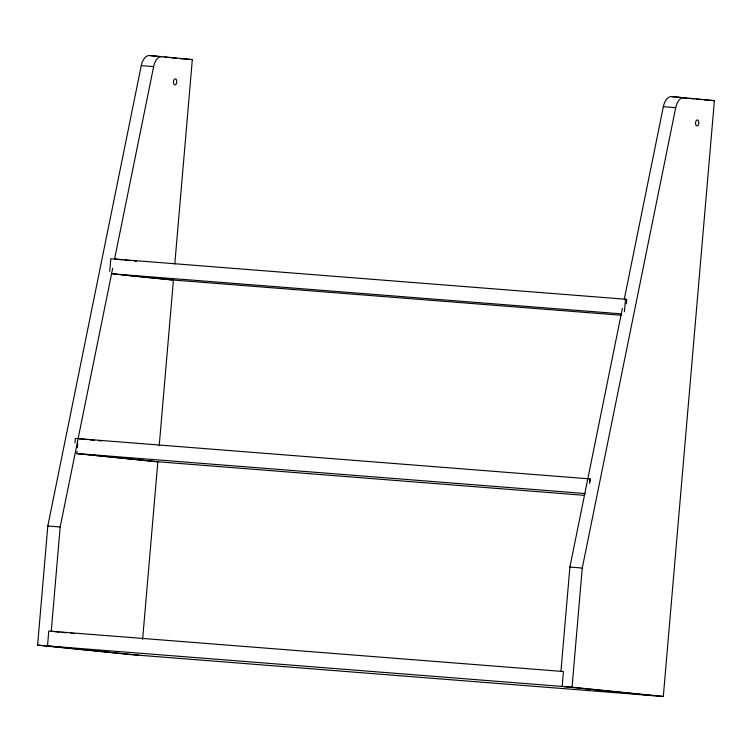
<?xml version="1.0" encoding="UTF-8"?>
<svg xmlns="http://www.w3.org/2000/svg" width="752" height="752" viewBox="0 0 752 752"><rect width="100%" height="100%" fill="white"/><g stroke="black" fill="none" stroke-linecap="round" stroke-linejoin="round"><path stroke-width="1.13" d="M624.282 299.127L663.339 106.699A13.658 7.614 -85.5 0 1 671.696 96.594L714.4 100.646L663.32 696.465L128.874 654.428L37.6 645.169L47.818 526.005L141.263 65.64A13.658 7.614 -85.5 0 1 149.62 55.535L192.324 59.587L174.802 263.98M77.888 439.798L60.188 526.983L51.249 631.248L59.333 632.075M74.937 443.003L75.332 438.425L590.301 478.93L590.104 481.224M77.033 451.256L76.836 453.55L157.845 461.766L142.617 639.341M77.334 447.816L77.729 443.238M109.745 271.322L110.826 258.716L626.754 299.324L626.36 303.911M159.217 445.701L173.421 280.035L113.298 273.944M560.954 671.339L569.894 567.064L622.412 308.339M663.32 696.465L572.046 687.206L582.264 568.042L675.719 107.668A13.658 7.614 -85.5 0 1 684.066 97.572M589.596 483.48L589.991 478.902M624.404 311.798L625.485 299.193M112.706 268.257L78.114 438.651L87.373 439.591M161.99 56.513A13.658 7.614 -85.5 0 0 153.634 66.608L114.577 259.045L122.67 259.863M179.954 58.609L192.324 59.587M704.276 99.847L714.4 100.646M141.263 65.64L153.634 66.608M663.339 106.699L675.719 107.668M111.888 273.803L621.866 313.904M621.274 315.257L170.948 279.847L129.241 275.617M76.394 453.503L585.206 493.519M584.642 495.333L155.363 461.568L93.803 455.327M47.818 526.005L60.188 526.983M569.894 567.064L582.264 568.042M37.6 645.169L572.046 687.206M671.696 96.594L679.864 97.422M682.196 97.657L686.858 98.136M689.199 98.371L693.861 98.841M696.192 99.085L702.03 99.668M149.62 55.535L161.285 56.72M164.782 57.077L169.444 57.547M171.785 57.782L176.447 58.261M124.982 260.098L129.607 260.568M134.232 261.038L136.544 261.273M114.182 274.085L116.607 274.33M122.294 274.912L125.857 275.27M89.685 439.826L94.32 440.296M98.944 440.766L101.257 441.001M78.998 453.823L81.31 454.058M86.837 454.612L90.569 454.998M61.645 632.3L66.27 632.77M70.885 633.24L74.354 633.598M653.422 695.685L562.158 686.426L563.427 671.527L48.777 631.06L47.498 645.949L138.763 655.208M698.495 124.578A2.989 1.664 -85.5 0 0 697.442 119.963A2.989 1.664 -85.5 0 0 695.628 124.287A2.989 1.664 -85.5 0 0 698.495 124.578M176.419 83.519A2.989 1.664 -85.5 0 0 175.366 78.904A2.989 1.664 -85.5 0 0 173.543 83.228A2.989 1.664 -85.5 0 0 176.419 83.519"/></g></svg>
